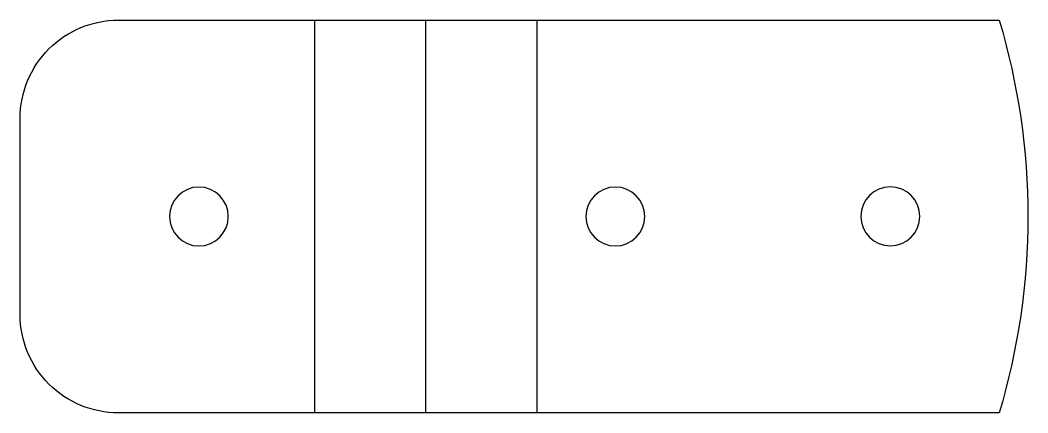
# Model space of a CAD drawing. Header units: millimetres. Extents: x -5 to 46.3, y 0 to 20.
import ezdxf

# ---------------------------------------------------------------- set-up
doc = ezdxf.new("R2010")
doc.units = ezdxf.units.MM

msp = doc.modelspace()

# ---------------------------------------------------------------- linework, layer by layer
at = {"layer": 'BEND'}
msp.add_line((15.655, 0), (15.655, 20), dxfattribs=at)
at = {"layer": 'BEND_EXTENT'}
for p, q in [((10, 0), (10, 20)), ((21.31, 20), (21.31, 0))]:
    msp.add_line(p, q, dxfattribs=at)
at = {"layer": 'INTERIOR_PROFILES', "extrusion": (0, 0, -1)}
for centre in [(-4.1, 10), (-25.31, 10), (-39.31, 10.008)]:
    msp.add_circle(centre, 1.5, dxfattribs=at)
at = {"layer": 'OUTER_PROFILES'}
msp.add_lwpolyline([(-5, 5), (-5, 15, -0.414214), (0, 20), (44.851, 20, -0.145898), (44.851, 0), (0, 0, -0.414214)], format="xyb", close=True, dxfattribs=at)

doc.saveas('drawing.dxf')
